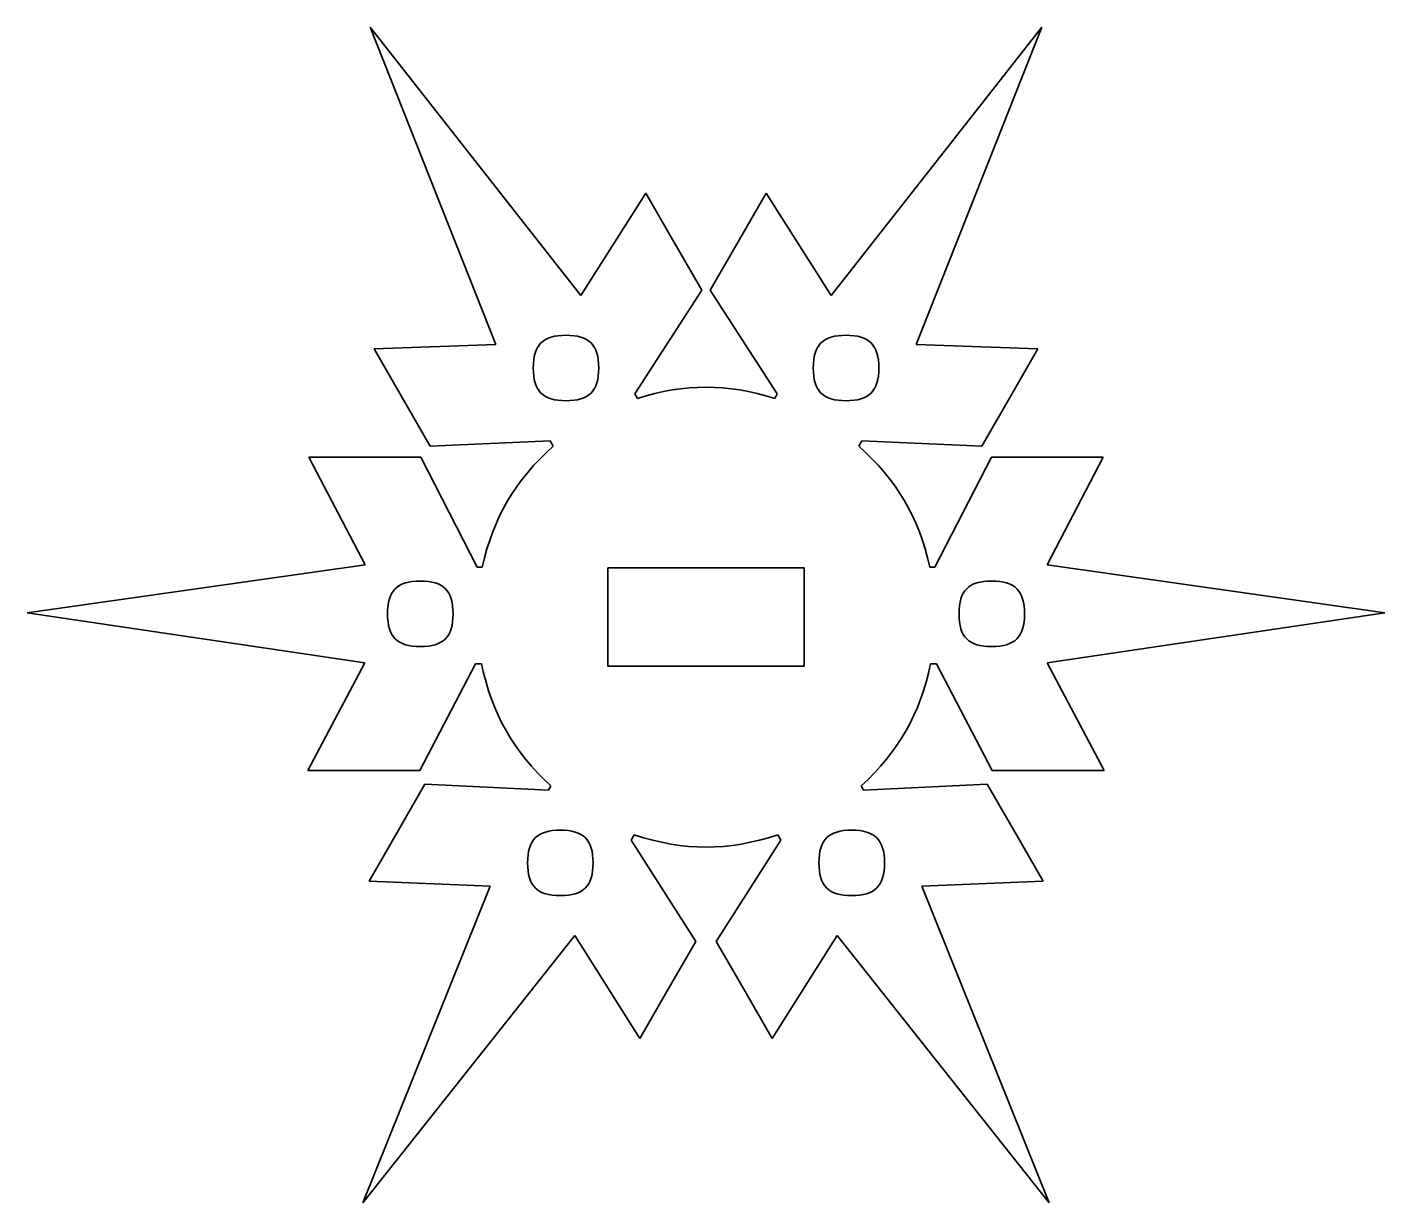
# Model space of a CAD drawing. Header units: centimetres. Extents: x -208 to 206, y -104 to 104.
# Drawn here: x 159.41 to 164.96, y 56.05 to 60.86 of the extents above; entities that cross this region are included whole.
import ezdxf

# ---------------------------------------------------------------- set-up
doc = ezdxf.new("R2010")
doc.units = ezdxf.units.CM
doc.header["$MEASUREMENT"] = 0
doc.layers.add('#Layer 1', color=7, linetype='Continuous')

msp = doc.modelspace()

# ---------------------------------------------------------------- linework, layer by layer
at = {"layer": '#Layer 1', "color": 31, "lineweight": 35}
for points in [[(160.81114, 60.85639), (160.81114, 60.85639), (161.32545, 59.55853), (161.32545, 59.55853)], [(160.81114, 60.85639), (160.81114, 60.85639), (161.6731, 59.75812), (161.6731, 59.75812)], [(163.55828, 60.85639), (163.55828, 60.85639), (162.69655, 59.75812), (162.69655, 59.75812)], [(163.55828, 60.85639), (163.55828, 60.85639), (163.0442, 59.55853), (163.0442, 59.55853)], [(161.6731, 59.75812), (161.6731, 59.75812), (161.93898, 60.177), (161.93898, 60.177)], [(162.05345, 59.97853), (162.05345, 59.97853), (161.93898, 60.177), (161.93898, 60.177)], [(162.3162, 59.97853), (162.3162, 59.97853), (162.43066, 60.177), (162.43066, 60.177)], [(162.69655, 59.75812), (162.69655, 59.75812), (162.43066, 60.177), (162.43066, 60.177)], [(162.05345, 59.97853), (162.05345, 59.97853), (162.16746, 59.78096), (162.16746, 59.78096)], [(162.3162, 59.97853), (162.3162, 59.97853), (162.20218, 59.78096), (162.20218, 59.78096)], [(162.16746, 59.78096), (162.16746, 59.78096), (161.89374, 59.35581), (161.89374, 59.35581)], [(162.20218, 59.78096), (162.20218, 59.78096), (162.47591, 59.35581), (162.47591, 59.35581)], [(161.32545, 59.55853), (161.32545, 59.55853), (160.82727, 59.53994), (160.82727, 59.53994)], [(160.94398, 59.33812), (160.94398, 59.33812), (160.82727, 59.53994), (160.82727, 59.53994)], [(163.0442, 59.55853), (163.0442, 59.55853), (163.54215, 59.53994), (163.54215, 59.53994)], [(163.42567, 59.33812), (163.42567, 59.33812), (163.54215, 59.53994), (163.54215, 59.53994)], [(162.46561, 59.33789), (162.27095, 59.39904), (162.0987, 59.39904), (161.90404, 59.33789)], [(160.94398, 59.33812), (160.94398, 59.33812), (161.05642, 59.14301), (161.05642, 59.14301)], [(161.89374, 59.35581), (161.89374, 59.35581), (161.90404, 59.33789), (161.90404, 59.33789)], [(162.47591, 59.35581), (162.47591, 59.35581), (162.46561, 59.33789), (162.46561, 59.33789)], [(163.42567, 59.33812), (163.42567, 59.33812), (163.313, 59.14301), (163.313, 59.14301)], [(161.05642, 59.14301), (161.05642, 59.14301), (161.54766, 59.16452), (161.54766, 59.16452)], [(161.54766, 59.16452), (161.54766, 59.16452), (161.5602, 59.14279), (161.5602, 59.14279)], [(162.82199, 59.16452), (162.82199, 59.16452), (162.80922, 59.14279), (162.80922, 59.14279)], [(163.313, 59.14301), (163.313, 59.14301), (162.82199, 59.16452), (162.82199, 59.16452)], [(160.79009, 58.65738), (160.79009, 58.65738), (160.56049, 59.09709), (160.56049, 59.09709)], [(160.78942, 59.09709), (160.78942, 59.09709), (160.56049, 59.09709), (160.56049, 59.09709)], [(160.78942, 59.09709), (160.78942, 59.09709), (161.01767, 59.09709), (161.01767, 59.09709)], [(161.01767, 59.09709), (161.01767, 59.09709), (161.24906, 58.64752), (161.24906, 58.64752)], [(161.5602, 59.14279), (161.40407, 59.00324), (161.31514, 58.85181), (161.26967, 58.64752)], [(163.09998, 58.64752), (163.0545, 58.85181), (162.96558, 59.00324), (162.80922, 59.14279)], [(163.35198, 59.09709), (163.35198, 59.09709), (163.12058, 58.64752), (163.12058, 58.64752)], [(163.58023, 59.09709), (163.58023, 59.09709), (163.35198, 59.09709), (163.35198, 59.09709)], [(163.57956, 58.65738), (163.57956, 58.65738), (163.80916, 59.09709), (163.80916, 59.09709)], [(163.58023, 59.09709), (163.58023, 59.09709), (163.80916, 59.09709), (163.80916, 59.09709)], [(159.40801, 58.46026), (159.40801, 58.46026), (160.79009, 58.65738), (160.79009, 58.65738)], [(161.24906, 58.64752), (161.24906, 58.64752), (161.26967, 58.64752), (161.26967, 58.64752)], [(162.45262, 58.64416), (162.45262, 58.64416), (161.78286, 58.64416), (161.78286, 58.64416)], [(161.78286, 58.64416), (161.78286, 58.64416), (161.78286, 58.24231), (161.78286, 58.24231)], [(162.58679, 58.64416), (162.58679, 58.64416), (161.91681, 58.64416), (161.91681, 58.64416)], [(162.58679, 58.24231), (162.58679, 58.24231), (162.58679, 58.64416), (162.58679, 58.64416)], [(163.12058, 58.64752), (163.12058, 58.64752), (163.09998, 58.64752), (163.09998, 58.64752)], [(164.96142, 58.46026), (164.96142, 58.46026), (163.57956, 58.65738), (163.57956, 58.65738)], [(159.40801, 58.46026), (159.40801, 58.46026), (160.78919, 58.25664), (160.78919, 58.25664)], [(164.96142, 58.46026), (164.96142, 58.46026), (163.58046, 58.25664), (163.58046, 58.25664)], [(160.78919, 58.25664), (160.78919, 58.25664), (160.55623, 57.81604), (160.55623, 57.81604)], [(163.58046, 58.25664), (163.58046, 58.25664), (163.81319, 57.81604), (163.81319, 57.81604)], [(161.01476, 57.81604), (161.01476, 57.81604), (161.24167, 58.25216), (161.24167, 58.25216)], [(161.24167, 58.25216), (161.24167, 58.25216), (161.26676, 58.25216), (161.26676, 58.25216)], [(161.26676, 58.25216), (161.30932, 58.04698), (161.39623, 57.89444), (161.55034, 57.75264)], [(161.78286, 58.24231), (161.78286, 58.24231), (162.58679, 58.24231), (162.58679, 58.24231)], [(162.8193, 57.75264), (162.97342, 57.89444), (163.06033, 58.04698), (163.10289, 58.25216)], [(163.12798, 58.25216), (163.12798, 58.25216), (163.10289, 58.25216), (163.10289, 58.25216)], [(163.35489, 57.81604), (163.35489, 57.81604), (163.12798, 58.25216), (163.12798, 58.25216)], [(160.78942, 57.81604), (160.78942, 57.81604), (160.55623, 57.81604), (160.55623, 57.81604)], [(160.78942, 57.81604), (160.78942, 57.81604), (161.01476, 57.81604), (161.01476, 57.81604)], [(163.58023, 57.81604), (163.58023, 57.81604), (163.35489, 57.81604), (163.35489, 57.81604)], [(163.58023, 57.81604), (163.58023, 57.81604), (163.81319, 57.81604), (163.81319, 57.81604)], [(160.9209, 57.5618), (160.9209, 57.5618), (161.03492, 57.75936), (161.03492, 57.75936)], [(161.03492, 57.75936), (161.03492, 57.75936), (161.54004, 57.73495), (161.54004, 57.73495)], [(163.3345, 57.75936), (163.3345, 57.75936), (162.82961, 57.73495), (162.82961, 57.73495)], [(163.44874, 57.5618), (163.44874, 57.5618), (163.3345, 57.75936), (163.3345, 57.75936)], [(161.54004, 57.73495), (161.54004, 57.73495), (161.55034, 57.75264), (161.55034, 57.75264)], [(162.82961, 57.73495), (162.82961, 57.73495), (162.8193, 57.75264), (162.8193, 57.75264)], [(160.9209, 57.5618), (160.9209, 57.5618), (160.80644, 57.36333), (160.80644, 57.36333)], [(161.87873, 57.53088), (161.87873, 57.53088), (161.89127, 57.55261), (161.89127, 57.55261)], [(161.89127, 57.55261), (162.09534, 57.48541), (162.27431, 57.48541), (162.47838, 57.55261)], [(162.49092, 57.53088), (162.49092, 57.53088), (162.47838, 57.55261), (162.47838, 57.55261)], [(163.44874, 57.5618), (163.44874, 57.5618), (163.56321, 57.36333), (163.56321, 57.36333)], [(162.14282, 57.11626), (162.14282, 57.11626), (161.87873, 57.53088), (161.87873, 57.53088)], [(162.2266, 57.11626), (162.2266, 57.11626), (162.49092, 57.53088), (162.49092, 57.53088)], [(160.78158, 56.04711), (160.78158, 56.04711), (161.30193, 57.3425), (161.30193, 57.3425)], [(161.30193, 57.3425), (161.30193, 57.3425), (160.80644, 57.36333), (160.80644, 57.36333)], [(163.06772, 57.3425), (163.06772, 57.3425), (163.56321, 57.36333), (163.56321, 57.36333)], [(163.58807, 56.04711), (163.58807, 56.04711), (163.06772, 57.3425), (163.06772, 57.3425)], [(160.78158, 56.04711), (160.78158, 56.04711), (161.64868, 57.14135), (161.64868, 57.14135)], [(161.64868, 57.14135), (161.64868, 57.14135), (161.91367, 56.71933), (161.91367, 56.71933)], [(162.03038, 56.92116), (162.03038, 56.92116), (162.14282, 57.11626), (162.14282, 57.11626)], [(162.33927, 56.92116), (162.33927, 56.92116), (162.2266, 57.11626), (162.2266, 57.11626)], [(162.72097, 57.14135), (162.72097, 57.14135), (162.45575, 56.71933), (162.45575, 56.71933)], [(163.58807, 56.04711), (163.58807, 56.04711), (162.72097, 57.14135), (162.72097, 57.14135)], [(162.03038, 56.92116), (162.03038, 56.92116), (161.91367, 56.71933), (161.91367, 56.71933)], [(162.33927, 56.92116), (162.33927, 56.92116), (162.45575, 56.71933), (162.45575, 56.71933)]]:
    msp.add_open_spline(points, degree=3, dxfattribs=at)
for points in [[(161.7459, 59.46199), (161.7459, 59.55674), (161.7067, 59.59594), (161.61194, 59.59594), (161.61194, 59.59594), (161.51719, 59.59594), (161.47799, 59.55674), (161.47799, 59.46199), (161.47799, 59.46199), (161.47799, 59.36724), (161.51719, 59.32804), (161.61194, 59.32804), (161.61194, 59.32804), (161.7067, 59.32804), (161.7459, 59.36724), (161.7459, 59.46199)], [(162.89166, 59.46199), (162.89166, 59.55674), (162.85223, 59.59594), (162.7577, 59.59594), (162.7577, 59.59594), (162.66295, 59.59594), (162.62353, 59.55674), (162.62353, 59.46199), (162.62353, 59.46199), (162.62353, 59.36724), (162.66295, 59.32804), (162.7577, 59.32804), (162.7577, 59.32804), (162.85223, 59.32804), (162.89166, 59.36724), (162.89166, 59.46199)], [(161.15006, 58.45645), (161.15006, 58.5512), (161.11086, 58.59063), (161.0161, 58.59063), (161.0161, 58.59063), (160.92135, 58.59063), (160.88215, 58.5512), (160.88215, 58.45645), (160.88215, 58.45645), (160.88215, 58.36192), (160.92135, 58.3225), (161.0161, 58.3225), (161.0161, 58.3225), (161.11086, 58.3225), (161.15006, 58.36192), (161.15006, 58.45645)], [(163.4875, 58.45645), (163.4875, 58.5512), (163.4483, 58.59063), (163.35354, 58.59063), (163.35354, 58.59063), (163.25879, 58.59063), (163.21959, 58.5512), (163.21959, 58.45645), (163.21959, 58.45645), (163.21959, 58.36192), (163.25879, 58.3225), (163.35354, 58.3225), (163.35354, 58.3225), (163.4483, 58.3225), (163.4875, 58.36192), (163.4875, 58.45645)], [(161.72282, 57.4377), (161.72282, 57.53245), (161.68362, 57.57165), (161.58887, 57.57165), (161.58887, 57.57165), (161.49434, 57.57165), (161.45492, 57.53245), (161.45492, 57.4377), (161.45492, 57.4377), (161.45492, 57.34317), (161.49434, 57.30375), (161.58887, 57.30375), (161.58887, 57.30375), (161.68362, 57.30375), (161.72282, 57.34317), (161.72282, 57.4377)], [(162.91473, 57.4377), (162.91473, 57.53245), (162.8753, 57.57165), (162.78055, 57.57165), (162.78055, 57.57165), (162.68602, 57.57165), (162.6466, 57.53245), (162.6466, 57.4377), (162.6466, 57.4377), (162.6466, 57.34317), (162.68602, 57.30375), (162.78055, 57.30375), (162.78055, 57.30375), (162.8753, 57.30375), (162.91473, 57.34317), (162.91473, 57.4377)]]:
    msp.add_open_spline(points, degree=3, knots=[0, 0, 0, 0, 0.2, 0.2, 0.2, 0.2, 0.4, 0.4, 0.4, 0.4, 0.6, 0.6, 0.6, 0.6, 1, 1, 1, 1], dxfattribs=at)

doc.saveas('drawing.dxf')
